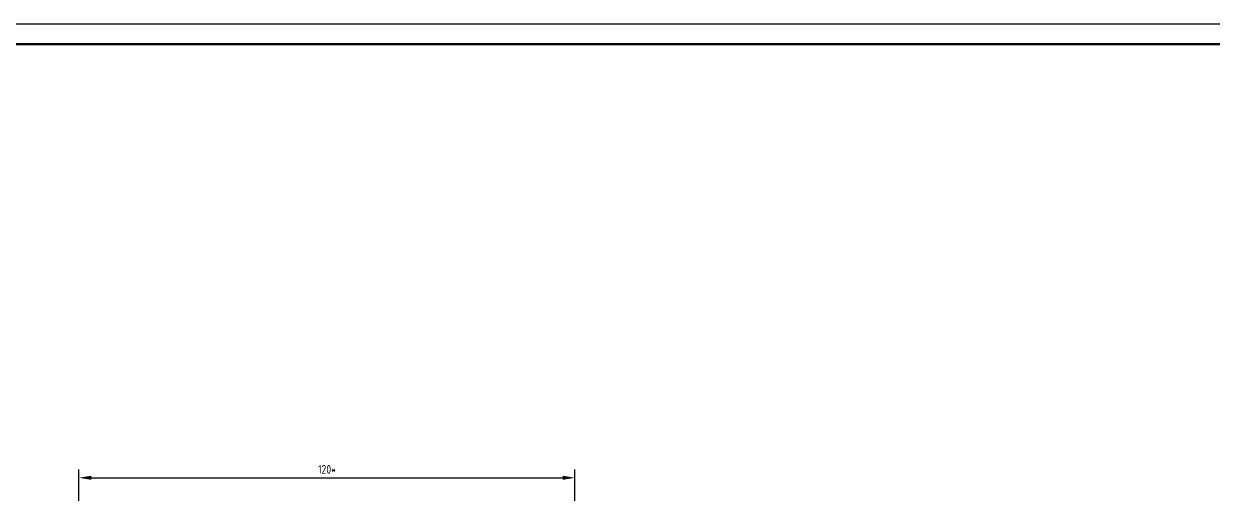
# Model space of a CAD drawing. Header units: inches. Extents: x -969 to 2045, y -594 to 12.
# Drawn here: x 1198.1 to 1488.2, y -103 to 11.5 of the extents above; entities that cross this region are included whole.
import ezdxf

# ---------------------------------------------------------------- set-up
doc = ezdxf.new("R2010")
doc.units = ezdxf.units.IN
doc.header["$MEASUREMENT"] = 0
doc.layers.add('KONTUR', color=7, linetype='Continuous')
doc.layers.add('Основная', color=7, linetype='Continuous', lineweight=40)
doc.styles.add('GOST type A0', font='gost.TTF', dxfattribs={"height": 2.116667})
doc.dimstyles.new('GOST type A', dxfattribs={"dimtxt": 3.5, "dimasz": 3, "dimexe": 2, "dimexo": 0, "dimgap": 1, "dimtad": 1, "dimtoh": 1, "dimtxsty": 'GOST type A0', "dimcen": 0, "dimazin": 2, "dimtfac": 1, "dimtmove": 0, "dimatfit": 3, "dimfxl": 1, "dimarcsym": 0})

# ---------------------------------------------------------------- blocks, each defined once
blk = doc.blocks.new('*D45')
at = {"color": 0, "lineweight": -2, "transparency": 16777216}
for p, q in [((1211.56, -121.53), (1211.56, -97.2)), ((1332.66, -121.53), (1332.66, -97.2)), ((1214.56, -99.2), (1329.66, -99.2))]:
    blk.add_line(p, q, dxfattribs=at)
at = {"color": 0, "transparency": 16777216}
for points in [[(1214.56, -98.7), (1214.56, -99.7), (1211.56, -99.2)], [(1329.66, -98.7), (1329.66, -99.7), (1332.66, -99.2)]]:
    blk.add_solid(points, dxfattribs=at)
at = {"layer": 'DEFPOINTS', "color": 0, "transparency": 16777216}
for p in [(1332.66, -99.2), (1211.56, -121.53), (1332.66, -121.53)]:
    blk.add_point(p, dxfattribs=at)
at = {"color": 0, "transparency": 16777216, "insert": (1272.11, -97.14), "char_height": 2.117, "attachment_point": 5, "style": 'GOST type A0'}
blk.add_mtext('120*', dxfattribs=at)

msp = doc.modelspace()

# ---------------------------------------------------------------- linework, layer by layer
at = {"layer": 'KONTUR'}
msp.add_line((1009.927, 11.539), (1850.927, 11.539), dxfattribs=at)
at = {"layer": 'Основная'}
msp.add_line((1845.927, 6.539), (1029.927, 6.539), dxfattribs=at)

# ---------------------------------------------------------------- dimensions: what is measured, and where the dimension line sits
dim = msp.add_linear_dim(base=(1332.661, -99.199), p1=(1211.561, -121.527), p2=(1332.661, -121.527), text='120*', dimstyle='GOST type A')
dim.commit()
dim.dimension.update_dxf_attribs({"geometry": '*D45', "text_midpoint": (1272.111, -97.14)})

doc.saveas('drawing.dxf')
